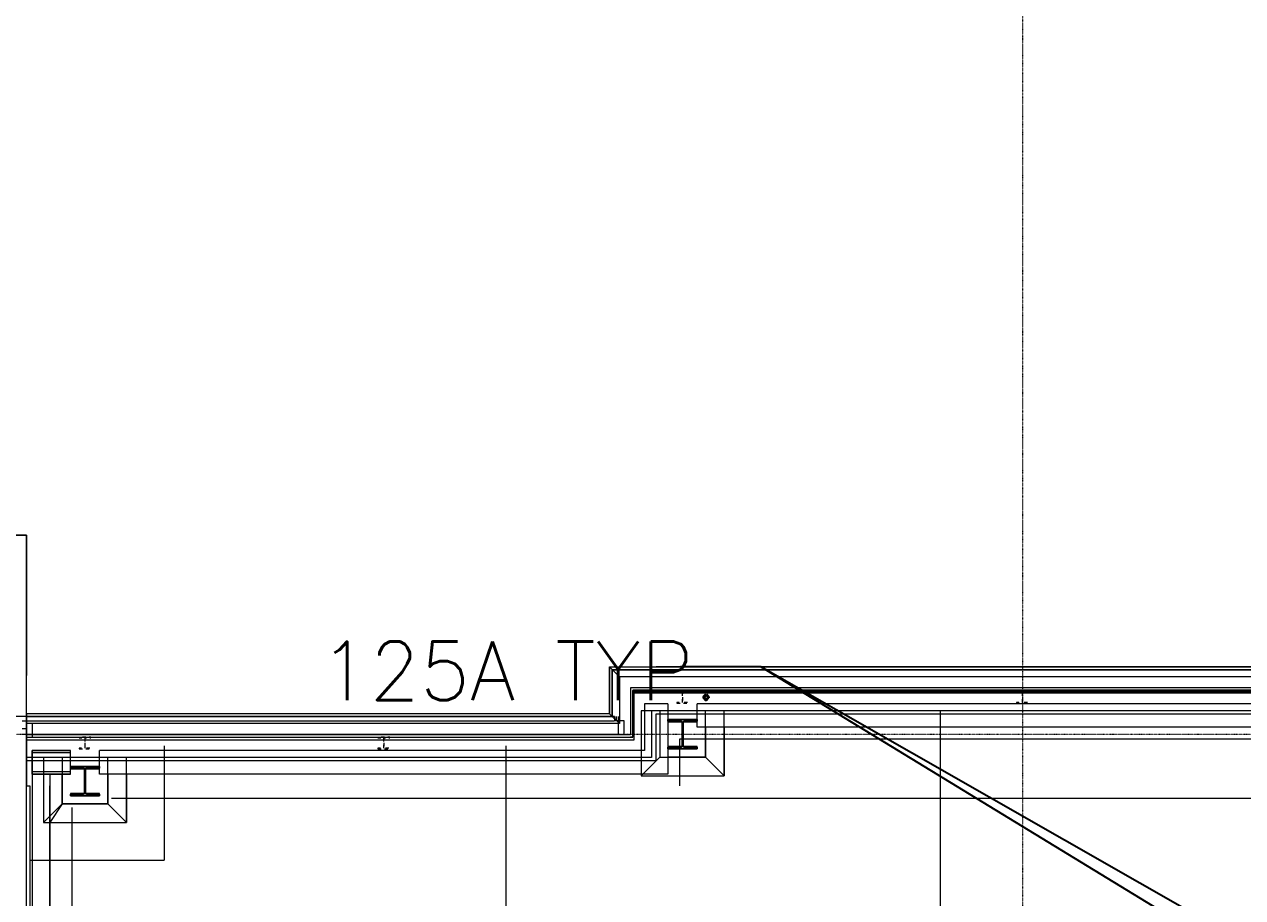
# Model space of a CAD drawing. Extents: x -32000 to 416743, y -254124 to 144214.
# Drawn here: x 244082 to 254479, y 88605 to 96061 of the extents above; entities that cross this region are included whole.
import ezdxf
from ezdxf.enums import TextEntityAlignment as Align

# ---------------------------------------------------------------- set-up
doc = ezdxf.new("R2010")
doc.units = 0
doc.header["$LTSCALE"] = 10
for name, pattern in [('H12PL4$0$JJP_三點線', [0.9, 0.3, -0.15, 0, -0.15, 0, -0.15, 0, -0.15]), ('H12PL4$0$JJP_虛線(退縮線、投影線、地下室範圍、非屬本工程、圖面分區)', [0.45, 0.3, -0.15]), ('H12PL4$0$TAI_虛線', [5.644, 2.822, -2.822]), ('XFM7P40ICA$0$H12PL4$0$CENTERK1', [0.0983, 0.0833, -0.005, 0.005, -0.005]), ('XFM7P40ICA$0$H12PL4$0$JJP_三點線', [0.9, 0.3, -0.15, 0, -0.15, 0, -0.15, 0, -0.15]), ('XFM7P40ICA$0$H12PL4$0$JJP_虛線(退縮線、投影線、地下室範圍、非屬本工程、圖面分區)', [0.45, 0.3, -0.15]), ('XFM7P40ICA$0$H12PL4$0$TAI_虛線', [5.644, 2.822, -2.822])]:
    doc.linetypes.add(name, pattern=pattern)
for name, color, linetype in [('H12PL4$0$A-WALL-EX', 252, 'Continuous'), ('H12PL4$0$S-COL', 252, 'Continuous'), ('H12PL4$0$S-GRID', 252, 'Continuous'), ('H12PL4$0$S-SLAB-SHOW', 252, 'Continuous'), ('XFM1P40$0$$0$M-PIPE-TEXT-ARROR', 250, 'Continuous'), ('XFM1P40$0$M-PIPE-TEXT', 250, 'Continuous'), ('XFM7P40ICA$0$H12PL4$0$A-WALL-EX', 252, 'Continuous'), ('XFM7P40ICA$0$H12PL4$0$A-WALL-IN', 252, 'Continuous'), ('XFM7P40ICA$0$H12PL4$0$Hattch', 252, 'Continuous'), ('XFM7P40ICA$0$H12PL4$0$L40_19_MEJI', 252, 'Continuous'), ('XFM7P40ICA$0$H12PL4$0$L40_19_SIAGE1', 252, 'Continuous'), ('XFM7P40ICA$0$H12PL4$0$L40_19_STEEL2', 252, 'Continuous'), ('XFM7P40ICA$0$H12PL4$0$L40_19_SUGATA2', 252, 'Continuous'), ('XFM7P40ICA$0$H12PL4$0$L40_19_SUGATA3', 252, 'Continuous'), ('XFM7P40ICA$0$H12PL4$0$S-COL', 252, 'Continuous'), ('XFM7P40ICA$0$H12PL4$0$S-GRID', 252, 'Continuous')]:
    doc.layers.add(name, color=color, linetype=linetype)
doc.styles.add('XFM1P40$0$$0$aa-txt', font='isocp.shx', dxfattribs={"bigfont": 'chineset.shx'})
doc.styles.add('XFM1P40$0$aa-txt', font='simplex.shx', dxfattribs={"width": 0.8, "height": 25, "bigfont": 'chineset.shx'})
doc.dimstyles.new('XFM1P40$0$$0$adim-200', dxfattribs={"dimscale": 200, "dimtxt": 0.3, "dimasz": 2.5, "dimexe": 0.1, "dimexo": 0.5, "dimgap": 0.15, "dimtad": 0, "dimdec": 4, "dimzin": 3, "dimdsep": 46, "dimtxsty": 'XFM1P40$0$$0$aa-txt', "dimcen": 2.5, "dimclrd": 256, "dimclre": 256, "dimclrt": 256, "dimadec": 0, "dimazin": 0, "dimtfac": 1, "dimtdec": 4, "dimtmove": 0, "dimatfit": 3, "dimfxl": 1, "dimtolj": 1, "dimtzin": 0, "dimarcsym": 0})

# ---------------------------------------------------------------- blocks, each defined once
blk = doc.blocks.new('H12PL4')
at = {"layer": 'H12PL4$0$A-WALL-EX', "lineweight": 0}
for p, q in [((244100, 90150), (244100, 90115)), ((244100, 90150), (244100, 90115)), ((244100, 90050), (244100, 90150)), ((249435, 90200), (249435, 89960)), ((249675, 90200), (249435, 90200)), ((261560, 90200), (249675, 90200)), ((244100, 90115), (244100, 90000)), ((244100, 90115), (244100, 90000)), ((249200, 90115), (249123.3, 90115)), ((249435, 89960), (249435, 89800)), ((249435, 89800), (244100, 89800))]:
    blk.add_line(p, q, dxfattribs=at)
at = {"layer": 'H12PL4$0$A-WALL-EX', "linetype": 'H12PL4$0$JJP_虛線(退縮線、投影線、地下室範圍、非屬本工程、圖面分區)', "lineweight": 0}
blk.add_line((244065, 90050), (244100, 90050), dxfattribs=at)
at = {"layer": 'H12PL4$0$A-WALL-EX', "lineweight": 0, "flags": 128}
for points in [[(244100, 91700), (243635, 91700)], [(244100, 30500), (244100, 91700)], [(244100, 30500), (244100, 91700)], [(244100, 30500), (244100, 91700)], [(244100, 30500), (244100, 91700)], [(244100, 90150), (244100, 91700)], [(244100, 90150), (244100, 91700)], [(244100, 91700), (244100, 91665)], [(244100, 90150), (244100, 91665)], [(249075, 90575), (249475, 90575)], [(249075, 90575), (249075, 90175)], [(262175, 90575), (249475, 90575)], [(249100, 90150), (249100, 90550)], [(249100, 90550), (262150, 90550)], [(262150, 90550), (249100, 90550)], [(249100, 90550), (249100, 90150)], [(249285, 90365), (261965, 90365)], [(249285, 90150), (249285, 90365)], [(249285, 90350), (249285, 90200)], [(261800, 90350), (249285, 90350)], [(244100, 90150), (243950, 90150)], [(249075, 90175), (244100, 90174.9)], [(244100, 90174.9), (244100, 89774.9)], [(244100, 90150), (249100, 90150)], [(244100, 30500), (244100, 90150)], [(249100, 90150), (244100, 90150)], [(249150, 90150), (249150, 90115)], [(249285, 90200), (249285, 89950)], [(249475, 90175), (261775, 90175)], [(249475, 89775), (249475, 90175)], [(249150, 90115), (249150, 90000)], [(249200, 90000), (249200, 90115)], [(244065, 90000), (244100, 90000)], [(244100, 90000), (249150, 90000)], [(249285, 89950), (244100, 89950)], [(244100, 89950), (244100, 89800)], [(249675, 89560), (249675, 89960)], [(249675, 89960), (261560, 89960)], [(244150, 89840), (244150, 89860)], [(244475, 89860), (244150, 89860)], [(244150, 89680), (244150, 89840)], [(244475, 89840), (244150, 89840)], [(244475, 89840), (244475, 89860)], [(244475, 89680), (244475, 89840)], [(244100, 89800), (244100, 89560)], [(244100, 89774.9), (249475, 89775)], [(244150, 89660), (244150, 89680)], [(244475, 89680), (244150, 89680)], [(244475, 89660), (244150, 89660)], [(244475, 89660), (244475, 89680)], [(244100, 89560), (244130, 89560)]]:
    blk.add_lwpolyline(points, dxfattribs=at)
at = {"layer": 'H12PL4$0$S-COL', "linetype": 'H12PL4$0$TAI_虛線', "lineweight": 0, "flags": 128}
for points in [[(249650, 90265), (249750, 90265), (249750, 90270), (249702.5, 90270), (249702.5, 90360), (249750, 90360), (249750, 90365), (249650, 90365), (249650, 90360), (249697.5, 90360), (249697.5, 90270), (249650, 90270)], [(252550, 90265), (252650, 90265), (252650, 90270), (252602.5, 90270), (252602.5, 90360), (252650, 90360), (252650, 90365), (252550, 90365), (252550, 90360), (252597.5, 90360), (252597.5, 90270), (252550, 90270)], [(244550, 89875), (244650, 89875), (244650, 89880), (244602.5, 89880), (244602.5, 89970), (244650, 89970), (244650, 89975), (244550, 89975), (244550, 89970), (244597.5, 89970), (244597.5, 89880), (244550, 89880)], [(247100, 89875), (247200, 89875), (247200, 89880), (247152.5, 89880), (247152.5, 89970), (247200, 89970), (247200, 89975), (247100, 89975), (247100, 89970), (247147.5, 89970), (247147.5, 89880), (247100, 89880)]]:
    blk.add_lwpolyline(points, close=True, dxfattribs=at)
at = {"layer": 'H12PL4$0$S-COL', "lineweight": 0, "flags": 128}
for points in [[(249345, 90200), (249345, 89645)], [(250055, 90200), (249895, 90200), (249505, 90200), (249345, 90200)], [(249505, 90200), (249505, 89805)], [(249895, 89805), (249895, 90200)], [(250055, 89645), (250055, 90200)], [(244245, 89800), (244245, 89245)], [(244955, 89800), (244795, 89800), (244405, 89800), (244245, 89800)], [(244405, 89800), (244405, 89405)], [(244795, 89405), (244795, 89800)], [(244955, 89245), (244955, 89800)], [(249345, 89645), (249505, 89805)], [(249505, 89805), (249895, 89805)], [(250055, 89645), (249895, 89805)], [(249345, 89645), (250055, 89645)], [(244245, 89245), (244405, 89405)], [(244405, 89405), (244795, 89405)], [(244955, 89245), (244795, 89405)], [(244245, 89245), (244955, 89245)]]:
    blk.add_lwpolyline(points, dxfattribs=at)
for points in [[(249575, 89875), (249825, 89875), (249825, 89895), (249707.5, 89895), (249707.5, 90105), (249825, 90105), (249825, 90125), (249575, 90125), (249575, 90105), (249692.5, 90105), (249692.5, 89895), (249575, 89895)], [(244475, 89475), (244725, 89475), (244725, 89495), (244607.5, 89495), (244607.5, 89705), (244725, 89705), (244725, 89725), (244475, 89725), (244475, 89705), (244592.5, 89705), (244592.5, 89495), (244475, 89495)]]:
    blk.add_lwpolyline(points, close=True, dxfattribs=at)
at = {"layer": 'H12PL4$0$S-GRID', "linetype": 'H12PL4$0$JJP_三點線', "lineweight": 0}
for p, q in [((252600, 128250), (252600, -28000)), ((-29000, 90000), (289600, 90000))]:
    blk.add_line(p, q, dxfattribs=at)
at = {"layer": 'H12PL4$0$S-SLAB-SHOW', "lineweight": 0}
blk.add_line((244300, 30500), (244300, 89560), dxfattribs=at)
at = {"layer": 'H12PL4$0$S-SLAB-SHOW', "lineweight": 0, "flags": 128}
blk.add_lwpolyline([(244130, 89560), (244130, 30500)], dxfattribs=at)
blk = doc.blocks.new('XFM7P40ICA$0$H12PL4')
at = {"layer": 'XFM7P40ICA$0$H12PL4$0$Hattch', "linetype": 'Continuous', "lineweight": 0}
for points in [[(249575, 89875), (249825, 89875), (249825, 89895), (249707.5, 89895), (249707.5, 90105), (249825, 90105), (249825, 90125), (249575, 90125), (249575, 90105), (249692.5, 90105), (249692.5, 89895), (249575, 89895)], [(244475, 89475), (244725, 89475), (244725, 89495), (244607.5, 89495), (244607.5, 89705), (244725, 89705), (244725, 89725), (244475, 89725), (244475, 89705), (244592.5, 89705), (244592.5, 89495), (244475, 89495)]]:
    blk.add_hatch(color=256, dxfattribs=at).paths.add_polyline_path(points)
at = {"layer": 'XFM7P40ICA$0$H12PL4$0$A-WALL-EX', "linetype": 'XFM7P40ICA$0$H12PL4$0$JJP_虛線(退縮線、投影線、地下室範圍、非屬本工程、圖面分區)', "lineweight": 0}
for p, q in [((249255, 90395), (249255, 90375)), ((249275, 90395), (249255, 90395)), ((249255, 90375), (249255, 89995)), ((261975, 90395), (249275, 90395)), ((244065, 90050), (244100, 90050)), ((249255, 89995), (244100, 89995))]:
    blk.add_line(p, q, dxfattribs=at)
at = {"layer": 'XFM7P40ICA$0$H12PL4$0$A-WALL-EX', "lineweight": 0}
for p, q in [((244100, 90115), (244100, 90150)), ((244100, 90115), (244100, 90150)), ((244100, 90050), (244100, 90150)), ((249435, 90200), (249435, 89960)), ((249675, 90200), (249435, 90200)), ((261560, 90200), (249675, 90200)), ((249435, 89960), (249435, 89800)), ((249435, 89800), (244100, 89800)), ((244300, 30500), (244300, 89560))]:
    blk.add_line(p, q, dxfattribs=at)
at = {"layer": 'XFM7P40ICA$0$H12PL4$0$A-WALL-EX', "lineweight": 0, "flags": 128}
for points in [[(244100, 91700), (243635, 91700)], [(244100, 91700), (244100, 91665)], [(244100, 90150), (244100, 91665)], [(249075, 90575), (249475, 90575)], [(249075, 90575), (249075, 90175)], [(262175, 90575), (249475, 90575)], [(262150, 90550), (249100, 90550)], [(249100, 90550), (249100, 90150)], [(249285, 90365), (261965, 90365)], [(249285, 90150), (249285, 90365)], [(249285, 90350), (249285, 90200)], [(261800, 90350), (249285, 90350)], [(249075, 90175), (244100, 90174.9)], [(244100, 90174.9), (244100, 89774.9)], [(249117.5, 90150), (244100, 90150)], [(249117.5, 90150), (249117.5, 90115)], [(249285, 90200), (249285, 89950)], [(249475, 90175), (261775, 90175)], [(249475, 89775), (249475, 90175)], [(244065, 90115), (244100, 90115)], [(244100, 30500), (244100, 90115)], [(244100, 90115), (249117.5, 90115)], [(249285, 89950), (244100, 89950)], [(244100, 89950), (244100, 89800)], [(249675, 89560), (249675, 89960)], [(249675, 89960), (261560, 89960)], [(244100, 89800), (244100, 89560)], [(244100, 89774.9), (249475, 89775)], [(244100, 89560), (244130, 89560)], [(244130, 89560), (244130, 30500)]]:
    blk.add_lwpolyline(points, dxfattribs=at)
at = {"layer": 'XFM7P40ICA$0$H12PL4$0$A-WALL-EX', "linetype": 'XFM7P40ICA$0$H12PL4$0$JJP_虛線(退縮線、投影線、地下室範圍、非屬本工程、圖面分區)', "lineweight": 0, "flags": 128}
for points in [[(249160, 90490), (249160, 90395)], [(261995, 90490), (249160, 90490)], [(249160, 90395), (249160, 90090)], [(249275, 89975), (249275, 90375)], [(249275, 90375), (261975, 90375)], [(249160, 90090), (244100, 90090)], [(244100, 90090), (244100, 89995)], [(244100, 89995), (244100, 89975)], [(244100, 89975), (244550, 89975)], [(244650, 89975), (247100, 89975)], [(247200, 89975), (249255, 89975)], [(249275, 89975), (249255, 89975)]]:
    blk.add_lwpolyline(points, dxfattribs=at)
at = {"layer": 'XFM7P40ICA$0$H12PL4$0$A-WALL-IN', "lineweight": 0, "flags": 128}
blk.add_lwpolyline([(249135, 90115), (249135, 90150)], dxfattribs=at)
at = {"layer": 'XFM7P40ICA$0$H12PL4$0$L40_19_MEJI', "lineweight": 0}
for p, q in [((251900, 32860), (251900, 90200)), ((245275, 89900), (245275, 88925)), ((248195, 78050), (248195, 89900)), ((260350, 89450), (244825, 89450)), ((244490, 30700), (244490, 89375)), ((244130, 88925), (245275, 88925))]:
    blk.add_line(p, q, dxfattribs=at)
at = {"layer": 'XFM7P40ICA$0$H12PL4$0$L40_19_SIAGE1', "lineweight": 0}
for p, q in [((243600, 91700), (244100, 91700)), ((244100, 91700), (244100, 90500)), ((244100, 91700), (244100, 90500)), ((244100, 30525), (244100, 90500))]:
    blk.add_line(p, q, dxfattribs=at)
at = {"layer": 'XFM7P40ICA$0$H12PL4$0$L40_19_STEEL2', "lineweight": 0, "flags": 128}
for points in [[(249575, 90125), (249825, 90125), (249825, 90111), (249712.5, 90111, 0.4142136), (249704.5, 90103), (249704.5, 89897, 0.4142136), (249712.5, 89889), (249825, 89889), (249825, 89875), (249575, 89875), (249575, 89889), (249687.5, 89889, 0.4142136), (249695.5, 89897), (249695.5, 90103, 0.4142136), (249687.5, 90111), (249575, 90111)], [(244475, 89725), (244725, 89725), (244725, 89711), (244612.5, 89711, 0.4142136), (244604.5, 89703), (244604.5, 89497, 0.4142136), (244612.5, 89489), (244725, 89489), (244725, 89475), (244475, 89475), (244475, 89489), (244587.5, 89489, 0.4142136), (244595.5, 89497), (244595.5, 89703, 0.4142136), (244587.5, 89711), (244475, 89711)]]:
    blk.add_lwpolyline(points, format="xyb", close=True, dxfattribs=at)
at = {"layer": 'XFM7P40ICA$0$H12PL4$0$L40_19_SUGATA2', "lineweight": 0}
for p, q in [((249075, 90175), (249075, 90575)), ((249075, 90575), (262175, 90575)), ((249075, 90175), (244100, 90175))]:
    blk.add_line(p, q, dxfattribs=at)
at = {"layer": 'XFM7P40ICA$0$H12PL4$0$L40_19_SUGATA3', "lineweight": 0}
for p, q in [((249075, 90575), (249160, 90490)), ((249275, 90375), (249275, 89975)), ((249375, 90260), (249375, 89860)), ((255475, 90260), (249825, 90260)), ((249825, 90060), (249825, 90260)), ((249075, 90175), (249160, 90090)), ((255475, 90060), (249825, 90060)), ((249895, 90060), (249895, 89805)), ((250055, 90060), (250055, 89645)), ((244150, 89860), (244475, 89860)), ((244150, 89860), (244150, 89660)), ((244475, 89660), (244475, 89860)), ((249375, 89860), (244725, 89860)), ((244725, 89660), (244725, 89860)), ((249895, 89805), (249575, 89805)), ((249895, 89805), (250055, 89645)), ((244150, 89660), (244150, 30550)), ((244150, 89660), (244475, 89660)), ((244300, 89660), (244300, 30700)), ((249575, 89660), (244725, 89660)), ((244955, 89660), (244955, 89245)), ((249345, 89660), (249345, 89645)), ((249345, 89645), (250055, 89645)), ((244405, 89405), (244300, 89245)), ((244795, 89405), (244955, 89245)), ((244300, 89245), (244955, 89245))]:
    blk.add_line(p, q, dxfattribs=at)
at = {"layer": 'XFM7P40ICA$0$H12PL4$0$L40_19_SUGATA3', "linetype": 'XFM7P40ICA$0$H12PL4$0$CENTERK1', "lineweight": 0}
for p, q in [((261975, 90375), (249275, 90375)), ((249575, 90260), (249375, 90260)), ((249575, 90260), (249575, 89660))]:
    blk.add_line(p, q, dxfattribs=at)
at = {"layer": 'XFM7P40ICA$0$H12PL4$0$L40_19_SUGATA3', "linetype": 'XFM7P40ICA$0$H12PL4$0$CENTERK1', "lineweight": 0, "flags": 128}
blk.add_lwpolyline([(262090, 30600), (262090, 90490), (249160, 90490), (249160, 90090), (244150, 90090), (244150, 89975), (249275, 89975)], dxfattribs=at)
at = {"layer": 'XFM7P40ICA$0$H12PL4$0$L40_19_SUGATA3', "lineweight": 0, "flags": 128}
blk.add_lwpolyline([(244795, 89660), (244795, 89405), (244405, 89405), (244405, 89660)], dxfattribs=at)
at = {"layer": 'XFM7P40ICA$0$H12PL4$0$S-COL', "linetype": 'XFM7P40ICA$0$H12PL4$0$TAI_虛線', "lineweight": 0, "flags": 128}
for points in [[(249650, 90265), (249750, 90265), (249750, 90270), (249702.5, 90270), (249702.5, 90360), (249750, 90360), (249750, 90365), (249650, 90365), (249650, 90360), (249697.5, 90360), (249697.5, 90270), (249650, 90270)], [(252550, 90265), (252650, 90265), (252650, 90270), (252602.5, 90270), (252602.5, 90360), (252650, 90360), (252650, 90365), (252550, 90365), (252550, 90360), (252597.5, 90360), (252597.5, 90270), (252550, 90270)], [(244550, 89875), (244650, 89875), (244650, 89880), (244602.5, 89880), (244602.5, 89970), (244650, 89970), (244650, 89975), (244550, 89975), (244550, 89970), (244597.5, 89970), (244597.5, 89880), (244550, 89880)], [(247100, 89875), (247200, 89875), (247200, 89880), (247152.5, 89880), (247152.5, 89970), (247200, 89970), (247200, 89975), (247100, 89975), (247100, 89970), (247147.5, 89970), (247147.5, 89880), (247100, 89880)]]:
    blk.add_lwpolyline(points, close=True, dxfattribs=at)
at = {"layer": 'XFM7P40ICA$0$H12PL4$0$S-COL', "lineweight": 0, "flags": 128}
for points in [[(249345, 90200), (249345, 89645)], [(250055, 90200), (249895, 90200), (249505, 90200), (249345, 90200)], [(249505, 90200), (249505, 89805)], [(249895, 89805), (249895, 90200)], [(250055, 89645), (250055, 90200)], [(244245, 89800), (244245, 89245)], [(244955, 89800), (244795, 89800), (244405, 89800), (244245, 89800)], [(244405, 89800), (244405, 89405)], [(244795, 89405), (244795, 89800)], [(244955, 89245), (244955, 89800)], [(249345, 89645), (249505, 89805)], [(249505, 89805), (249895, 89805)], [(250055, 89645), (249895, 89805)], [(249345, 89645), (250055, 89645)], [(244245, 89245), (244405, 89405)], [(244405, 89405), (244795, 89405)], [(244955, 89245), (244795, 89405)], [(244245, 89245), (244955, 89245)]]:
    blk.add_lwpolyline(points, dxfattribs=at)
for points in [[(249575, 89875), (249825, 89875), (249825, 89895), (249707.5, 89895), (249707.5, 90105), (249825, 90105), (249825, 90125), (249575, 90125), (249575, 90105), (249692.5, 90105), (249692.5, 89895), (249575, 89895)], [(244475, 89475), (244725, 89475), (244725, 89495), (244607.5, 89495), (244607.5, 89705), (244725, 89705), (244725, 89725), (244475, 89725), (244475, 89705), (244592.5, 89705), (244592.5, 89495), (244475, 89495)]]:
    blk.add_lwpolyline(points, close=True, dxfattribs=at)
at = {"layer": 'XFM7P40ICA$0$H12PL4$0$S-GRID', "linetype": 'XFM7P40ICA$0$H12PL4$0$JJP_三點線', "lineweight": 0}
for p, q in [((252600, 128250), (252600, -28000)), ((-29000, 90000), (289600, 90000))]:
    blk.add_line(p, q, dxfattribs=at)
blk = doc.blocks.new('XFM7P40ICA')
blk.add_blockref('XFM7P40ICA$0$H12PL4', (0, 0))
blk = doc.blocks.new('XFM1P40')
at = {"layer": 'XFM1P40$0$M-PIPE-TEXT', "style": 'XFM1P40$0$aa-txt'}
blk.add_text('125A TYP.', height=500, dxfattribs=at).set_placement((246600.2, 90541.1, 0), align=Align.MIDDLE_LEFT)
at = {"layer": 'XFM1P40$0$$0$M-PIPE-TEXT-ARROR'}
for points in [[(255630, 87570.7, 0), (250368.3, 90574.9, 0), (249682.1, 90574.9, 0)], [(255305.2, 87561.5, 0), (250368.3, 90574.9, 0), (249682.1, 90574.9, 0)]]:
    blk.add_leader(points, dimstyle='XFM1P40$0$$0$adim-200', dxfattribs=at)

msp = doc.modelspace()

# ---------------------------------------------------------------- block references
for name in ['XFM1P40', 'H12PL4', 'XFM7P40ICA']:
    msp.add_blockref(name, (0, 0))

doc.saveas('drawing.dxf')
